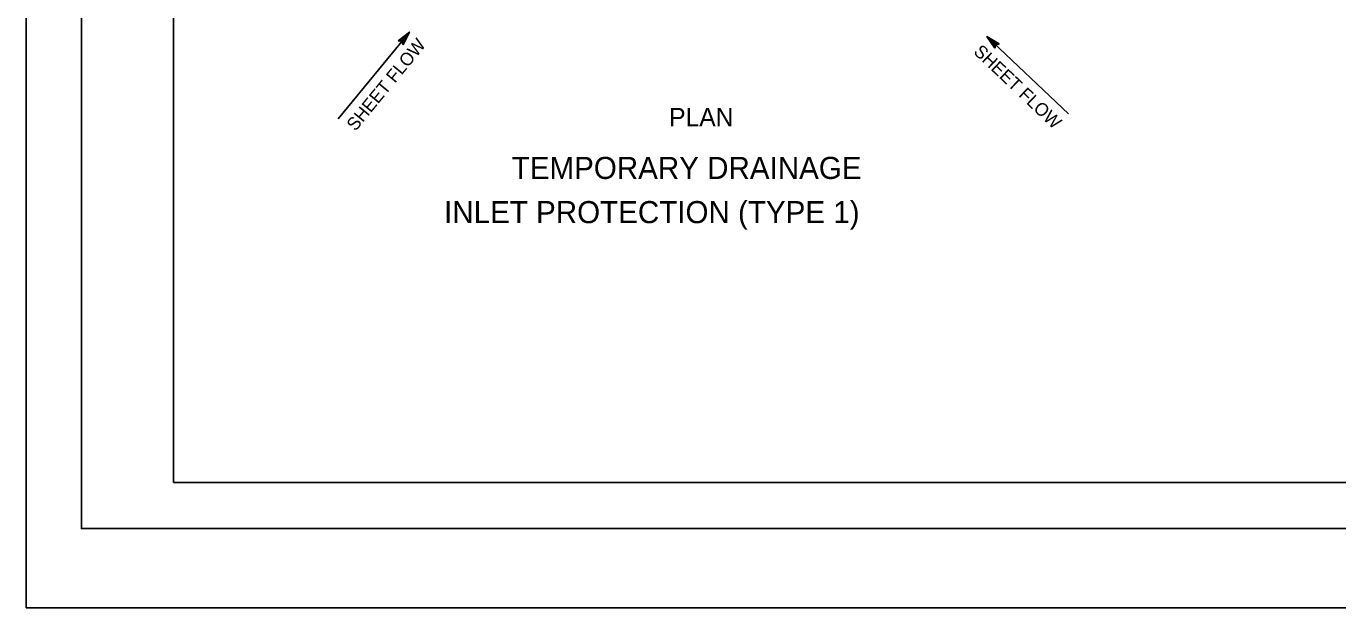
# Model space of a CAD drawing. Extents: x -894 to 866, y -472 to 714.
# Drawn here: x -894 to -182, y -472 to -157 of the extents above; entities that cross this region are included whole.
import ezdxf

# ---------------------------------------------------------------- set-up
doc = ezdxf.new("R2010")
doc.units = 0
for name, color, linetype in [('border_PLOTTING-ELEMENTS', 7, 'Continuous'), ('border_rw_22x34_Cut_Lines', 7, 'Continuous'), ('border_SHEET', 7, 'Continuous'), ('df_FLOW-LINE', 7, 'Continuous'), ('temp_CONSTRUCTION-anno', 7, 'Continuous')]:
    doc.layers.add(name, color=color, linetype=linetype)

msp = doc.modelspace()

# ---------------------------------------------------------------- linework, layer by layer
at = {"layer": 'border_PLOTTING-ELEMENTS'}
for points in [[(-894.04, -472.44), (865.96, -472.44), (865.96, 713.56), (-894.04, 713.56)], [(-864.04, 670.56), (835.96, 670.56), (835.96, -429.44), (-864.04, -429.44)]]:
    msp.add_lwpolyline(points, close=True, dxfattribs=at)
at = {"layer": 'border_rw_22x34_Cut_Lines'}
msp.add_lwpolyline([(-864.04, 670.56), (835.96, 670.56), (835.96, -429.44), (-864.04, -429.44)], close=True, dxfattribs=at)
at = {"layer": 'border_SHEET'}
for p, q in [((-814.04, -404.44), (-814.04, 645.56)), ((810.96, -404.44), (-814.04, -404.44))]:
    msp.add_line(p, q, dxfattribs=at)
at = {"layer": 'df_FLOW-LINE'}
for p, q in [((-685.99, -159.8), (-724.64, -206.97)), ((-685.99, -159.8), (-685.99, -159.8)), ((-328.19, -204.24), (-372.42, -162.26)), ((-372.42, -162.26), (-372.42, -162.26)), ((-692.04, -164.54), (-692.04, -164.54)), ((-689.46, -166.66), (-689.46, -166.66)), ((-368.13, -168.64), (-368.13, -168.64)), ((-365.83, -166.22), (-365.83, -166.22))]:
    msp.add_line(p, q, dxfattribs=at)
for points in [[(-692.04, -164.54), (-685.99, -159.8), (-689.46, -166.66), (-689.64, -166.17), (-687.09, -161.15), (-691.53, -164.62), (-691.02, -164.7), (-688.19, -162.47), (-689.81, -165.68), (-689.98, -165.2), (-689.28, -163.81), (-690.51, -164.77), (-690.11, -164.83), (-689.46, -166.66), (-690.11, -164.83)], [(-368.13, -168.64), (-372.42, -162.26), (-365.83, -166.22), (-366.33, -166.36), (-371.15, -163.46), (-368.02, -168.14), (-367.9, -167.63), (-369.91, -164.64), (-366.83, -166.5), (-367.33, -166.63), (-368.66, -165.83), (-367.79, -167.13), (-367.7, -166.74), (-365.83, -166.22), (-367.7, -166.74)]]:
    msp.add_lwpolyline(points, close=True, dxfattribs=at)

# ---------------------------------------------------------------- texts
at = {"layer": 'temp_CONSTRUCTION-anno'}
for rotation, p in [(50.67345, (-715.29, -214.05)), (316.4904, (-380.16, -171.07))]:
    msp.add_text('SHEET FLOW', height=7, rotation=rotation, dxfattribs=at).set_placement(p)
for s, height, p in [('PLAN', 10, (-544.99, -211)), ('TEMPORARY DRAINAGE', 12, (-630.46, -239.59)), ('INLET PROTECTION (TYPE 1)', 12, (-667.17, -263.59))]:
    msp.add_text(s, height=height, dxfattribs=at).set_placement(p)

doc.saveas('drawing.dxf')
